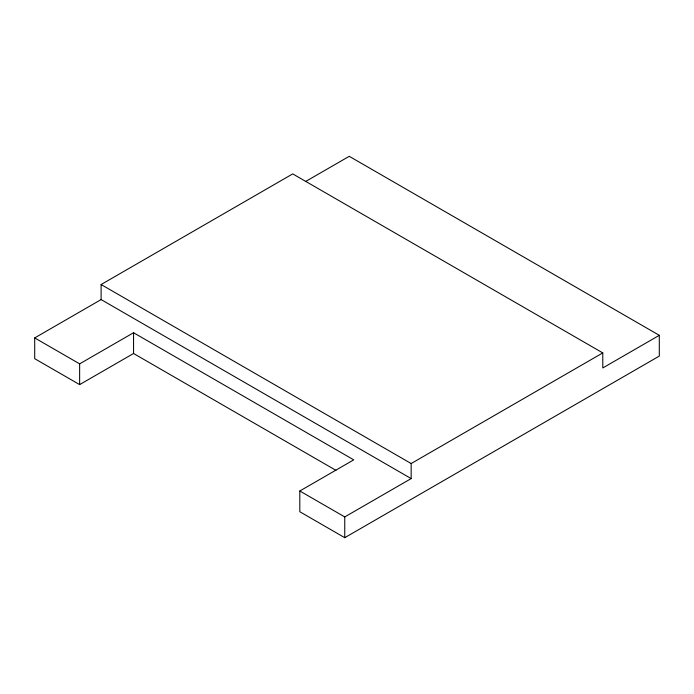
<?xml version="1.0" encoding="UTF-8"?>
<svg xmlns="http://www.w3.org/2000/svg" width="694" height="694" viewBox="0 0 694 694"><rect width="100%" height="100%" fill="white"/><g stroke="black" fill="none" stroke-linecap="round" stroke-linejoin="round"><path stroke-width="1.04" d="M101.107 284.531L411.16 463.54L411.16 478.591L101.107 299.582L101.107 284.531L292.729 173.899L602.782 352.908L602.782 367.959L659.3 335.323L659.3 356.083L344.753 537.685L299.817 511.738L299.817 490.988L353.74 459.853L133.56 332.73L79.636 363.864L34.7 337.917L34.7 358.677L79.636 384.615L133.56 353.489L335.939 470.332M34.7 337.917L101.107 299.582M305.698 181.455L349.247 156.315L659.3 335.323M411.16 463.54L602.782 352.908M299.817 490.988L344.753 516.926L411.16 478.591M344.753 516.926L344.753 537.685M133.56 332.73L133.56 353.489M79.636 363.864L79.636 384.615"/></g></svg>
